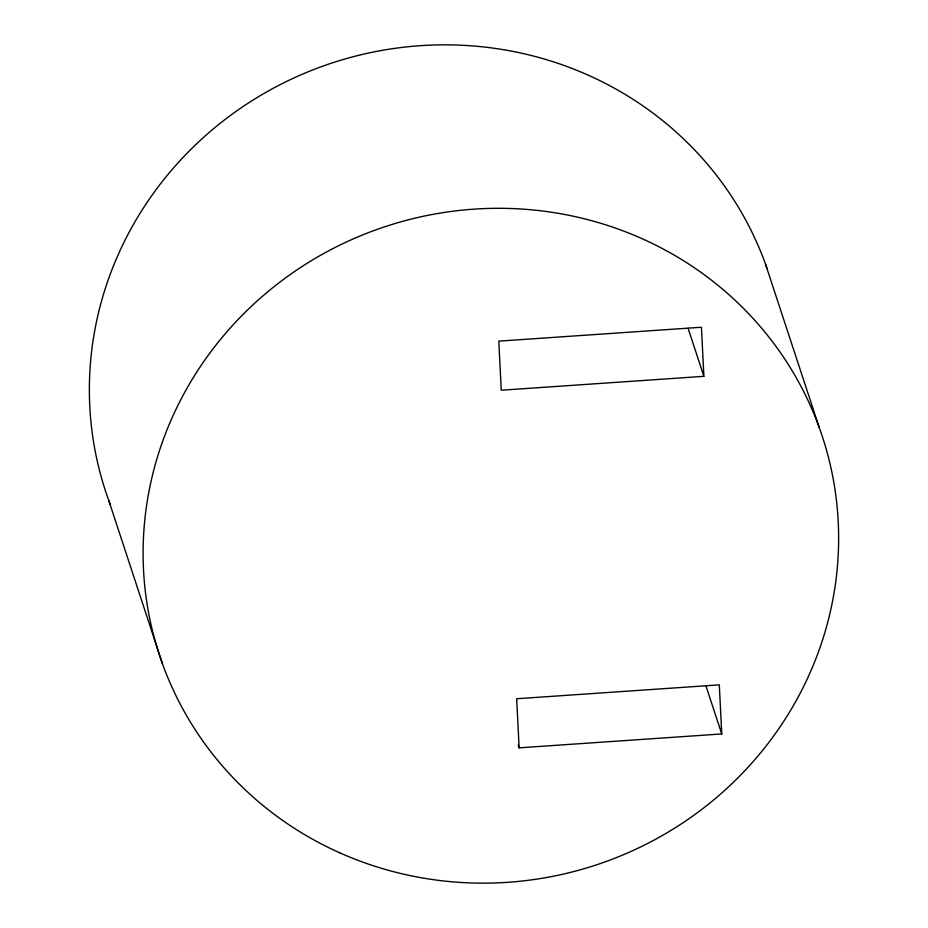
<?xml version="1.0" encoding="UTF-8"?>
<svg xmlns="http://www.w3.org/2000/svg" width="928" height="928" viewBox="0 0 928 928"><rect width="100%" height="100%" fill="white"/><g stroke="black" fill="none" stroke-linecap="round" stroke-linejoin="round"><path stroke-width="1.39" d="M703.888 376.327L501.259 390.224L498.8 341.133L701.429 327.248L703.888 376.327L688.077 328.257M519.123 747.84L721.752 733.944L719.293 684.864L516.676 698.749L519.123 747.84L518.218 745.091M765.519 264.155L819.262 427.611M705.941 685.873L721.752 733.944M108.738 500.389L162.481 663.845M110.223 504.414A348.998 336.145 -18.2 0 1 322.666 66.201A348.998 336.145 -18.2 0 1 766.957 268.192M339.602 852.751A348.998 336.145 -18.2 0 0 837.694 513.439A348.998 336.145 -18.2 0 0 295.313 270.999A348.998 336.145 -18.2 0 0 339.602 852.751"/></g></svg>
